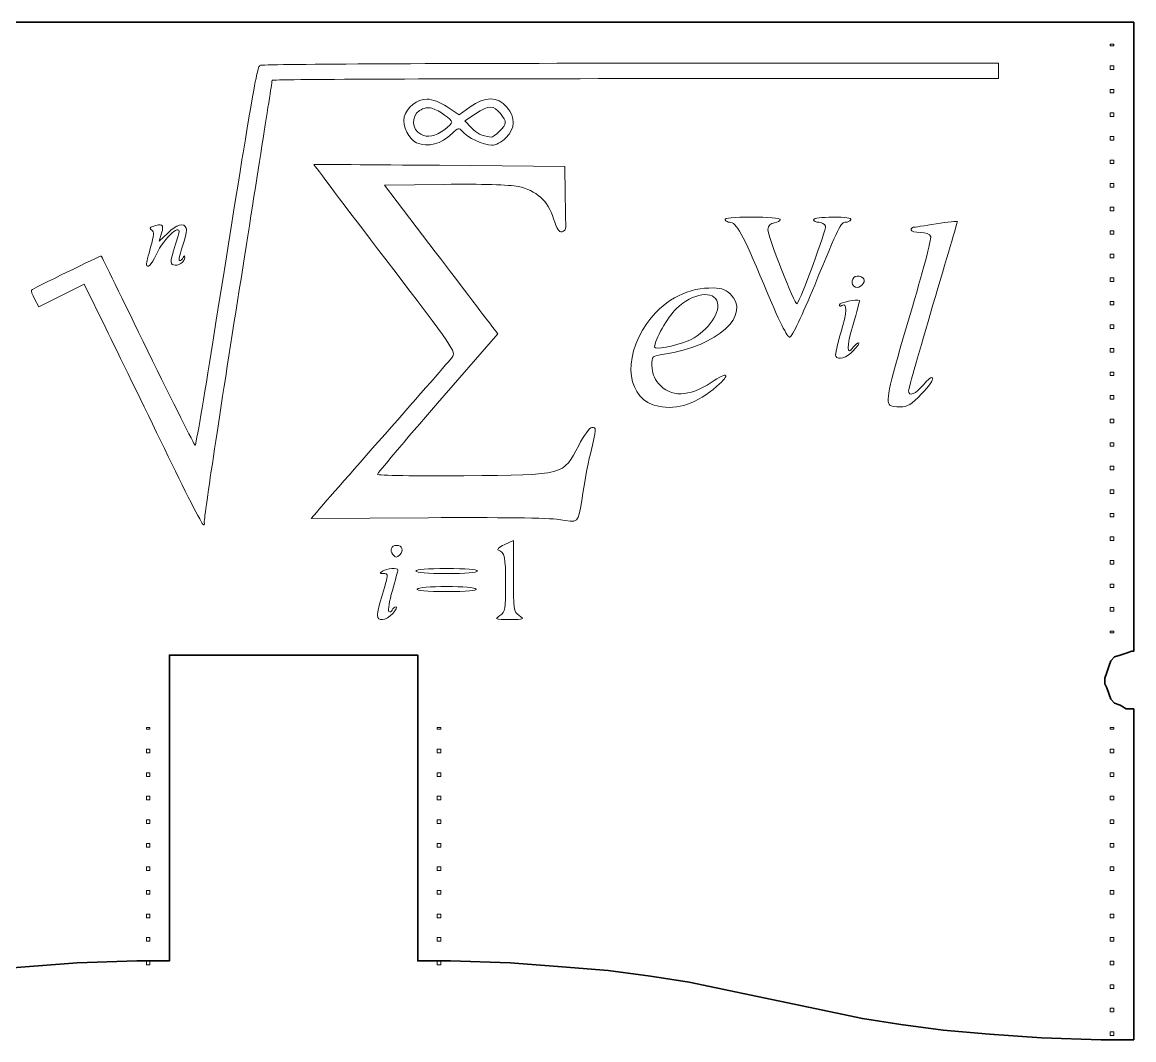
# Model space of a CAD drawing. Header units: inches. Extents: x -34 to 197, y 103 to 243.
# Drawn here: x 44.6 to 197.4, y 103.4 to 243.3 of the extents above; entities that cross this region are included whole.
import ezdxf

# ---------------------------------------------------------------- set-up
doc = ezdxf.new("R2010")
doc.units = ezdxf.units.IN
doc.header["$MEASUREMENT"] = 0
doc.layers.add('Outer Wallet', color=7, linetype='Continuous', true_color=0xffffff)

# ---------------------------------------------------------------- blocks, each defined once
blk = doc.blocks.new('block 2')
at = {"layer": 'Outer Wallet', "color": 1, "lineweight": 9, "true_color": 0xff0000}
for points in [[(-30.3, 240.09), (-30.8, 240.09), (-30.8, 240.34), (-30.3, 240.34), (-30.3, 240.09)], [(194.68, 240.09), (194.18, 240.09), (194.18, 240.34), (194.68, 240.34), (194.68, 240.09)], [(-30.3, 236.85), (-30.8, 236.85), (-30.8, 237.35), (-30.3, 237.35), (-30.3, 236.85)], [(194.68, 236.85), (194.18, 236.85), (194.18, 237.35), (194.68, 237.35), (194.68, 236.85)], [(-30.3, 233.61), (-30.8, 233.61), (-30.8, 234.11), (-30.3, 234.11), (-30.3, 233.61)], [(194.68, 233.61), (194.18, 233.61), (194.18, 234.11), (194.68, 234.11), (194.68, 233.61)], [(-30.3, 230.37), (-30.8, 230.37), (-30.8, 230.87), (-30.3, 230.87), (-30.3, 230.37)], [(194.68, 230.37), (194.18, 230.37), (194.18, 230.87), (194.68, 230.87), (194.68, 230.37)], [(-30.3, 227.13), (-30.8, 227.13), (-30.8, 227.63), (-30.3, 227.63), (-30.3, 227.13)], [(194.68, 227.13), (194.18, 227.13), (194.18, 227.63), (194.68, 227.63), (194.68, 227.13)], [(-30.3, 223.89), (-30.8, 223.89), (-30.8, 224.39), (-30.3, 224.39), (-30.3, 223.89)], [(194.68, 223.89), (194.18, 223.89), (194.18, 224.39), (194.68, 224.39), (194.68, 223.89)], [(-30.3, 220.65), (-30.8, 220.65), (-30.8, 221.15), (-30.3, 221.15), (-30.3, 220.65)], [(194.68, 220.65), (194.18, 220.65), (194.18, 221.15), (194.68, 221.15), (194.68, 220.65)], [(-30.3, 217.41), (-30.8, 217.41), (-30.8, 217.91), (-30.3, 217.91), (-30.3, 217.41)], [(194.68, 217.41), (194.18, 217.41), (194.18, 217.91), (194.68, 217.91), (194.68, 217.41)], [(-30.3, 214.17), (-30.8, 214.17), (-30.8, 214.67), (-30.3, 214.67), (-30.3, 214.17)], [(194.68, 214.17), (194.18, 214.17), (194.18, 214.67), (194.68, 214.67), (194.68, 214.17)], [(-30.3, 210.93), (-30.8, 210.93), (-30.8, 211.43), (-30.3, 211.43), (-30.3, 210.93)], [(194.68, 210.93), (194.18, 210.93), (194.18, 211.43), (194.68, 211.43), (194.68, 210.93)], [(-30.3, 207.69), (-30.8, 207.69), (-30.8, 208.19), (-30.3, 208.19), (-30.3, 207.69)], [(194.68, 207.69), (194.18, 207.69), (194.18, 208.19), (194.68, 208.19), (194.68, 207.69)], [(-30.3, 204.45), (-30.8, 204.45), (-30.8, 204.95), (-30.3, 204.95), (-30.3, 204.45)], [(194.68, 204.45), (194.18, 204.45), (194.18, 204.95), (194.68, 204.95), (194.68, 204.45)], [(-30.3, 201.21), (-30.8, 201.21), (-30.8, 201.71), (-30.3, 201.71), (-30.3, 201.21)], [(194.68, 201.21), (194.18, 201.21), (194.18, 201.71), (194.68, 201.71), (194.68, 201.21)], [(-30.3, 197.97), (-30.8, 197.97), (-30.8, 198.47), (-30.3, 198.47), (-30.3, 197.97)], [(194.68, 197.97), (194.18, 197.97), (194.18, 198.47), (194.68, 198.47), (194.68, 197.97)], [(-30.3, 194.73), (-30.8, 194.73), (-30.8, 195.23), (-30.3, 195.23), (-30.3, 194.73)], [(194.68, 194.73), (194.18, 194.73), (194.18, 195.23), (194.68, 195.23), (194.68, 194.73)], [(-30.3, 191.49), (-30.8, 191.49), (-30.8, 191.99), (-30.3, 191.99), (-30.3, 191.49)], [(194.68, 191.49), (194.18, 191.49), (194.18, 191.99), (194.68, 191.99), (194.68, 191.49)], [(-30.3, 188.25), (-30.8, 188.25), (-30.8, 188.75), (-30.3, 188.75), (-30.3, 188.25)], [(194.68, 188.25), (194.18, 188.25), (194.18, 188.75), (194.68, 188.75), (194.68, 188.25)], [(-30.3, 185.01), (-30.8, 185.01), (-30.8, 185.51), (-30.3, 185.51), (-30.3, 185.01)], [(194.68, 185.01), (194.18, 185.01), (194.18, 185.51), (194.68, 185.51), (194.68, 185.01)], [(-30.3, 181.77), (-30.8, 181.77), (-30.8, 182.27), (-30.3, 182.27), (-30.3, 181.77)], [(194.68, 181.77), (194.18, 181.77), (194.18, 182.27), (194.68, 182.27), (194.68, 181.77)], [(-30.3, 178.53), (-30.8, 178.53), (-30.8, 179.03), (-30.3, 179.03), (-30.3, 178.53)], [(194.68, 178.53), (194.18, 178.53), (194.18, 179.03), (194.68, 179.03), (194.68, 178.53)], [(-30.3, 175.29), (-30.8, 175.29), (-30.8, 175.79), (-30.3, 175.79), (-30.3, 175.29)], [(194.68, 175.29), (194.18, 175.29), (194.18, 175.79), (194.68, 175.79), (194.68, 175.29)], [(-30.3, 172.05), (-30.8, 172.05), (-30.8, 172.55), (-30.3, 172.55), (-30.3, 172.05)], [(194.68, 172.05), (194.18, 172.05), (194.18, 172.55), (194.68, 172.55), (194.68, 172.05)], [(-30.3, 168.81), (-30.8, 168.81), (-30.8, 169.31), (-30.3, 169.31), (-30.3, 168.81)], [(194.68, 168.81), (194.18, 168.81), (194.18, 169.31), (194.68, 169.31), (194.68, 168.81)], [(-30.3, 165.57), (-30.8, 165.57), (-30.8, 166.07), (-30.3, 166.07), (-30.3, 165.57)], [(194.68, 165.57), (194.18, 165.57), (194.18, 166.07), (194.68, 166.07), (194.68, 165.57)], [(-30.3, 162.33), (-30.8, 162.33), (-30.8, 162.83), (-30.3, 162.83), (-30.3, 162.33)], [(194.68, 162.33), (194.18, 162.33), (194.18, 162.83), (194.68, 162.83), (194.68, 162.33)], [(-30.3, 159.34), (-30.8, 159.34), (-30.8, 159.59), (-30.3, 159.59), (-30.3, 159.34)], [(194.68, 159.34), (194.18, 159.34), (194.18, 159.59), (194.68, 159.59), (194.68, 159.34)], [(-30.3, 146.09), (-30.8, 146.09), (-30.8, 146.34), (-30.3, 146.34), (-30.3, 146.09)], [(62.2, 146.09), (61.7, 146.09), (61.7, 146.34), (62.2, 146.34), (62.2, 146.09)], [(102.18, 146.09), (101.68, 146.09), (101.68, 146.34), (102.18, 146.34), (102.18, 146.09)], [(194.68, 146.09), (194.18, 146.09), (194.18, 146.34), (194.68, 146.34), (194.68, 146.09)], [(-30.3, 142.85), (-30.8, 142.85), (-30.8, 143.35), (-30.3, 143.35), (-30.3, 142.85)], [(62.2, 142.85), (61.7, 142.85), (61.7, 143.35), (62.2, 143.35), (62.2, 142.85)], [(102.18, 142.85), (101.68, 142.85), (101.68, 143.35), (102.18, 143.35), (102.18, 142.85)], [(194.68, 142.85), (194.18, 142.85), (194.18, 143.35), (194.68, 143.35), (194.68, 142.85)], [(-30.3, 139.61), (-30.8, 139.61), (-30.8, 140.11), (-30.3, 140.11), (-30.3, 139.61)], [(62.2, 139.61), (61.7, 139.61), (61.7, 140.11), (62.2, 140.11), (62.2, 139.61)], [(102.18, 139.61), (101.68, 139.61), (101.68, 140.11), (102.18, 140.11), (102.18, 139.61)], [(194.68, 139.61), (194.18, 139.61), (194.18, 140.11), (194.68, 140.11), (194.68, 139.61)], [(-30.3, 136.37), (-30.8, 136.37), (-30.8, 136.87), (-30.3, 136.87), (-30.3, 136.37)], [(62.2, 136.37), (61.7, 136.37), (61.7, 136.87), (62.2, 136.87), (62.2, 136.37)], [(102.18, 136.37), (101.68, 136.37), (101.68, 136.87), (102.18, 136.87), (102.18, 136.37)], [(194.68, 136.37), (194.18, 136.37), (194.18, 136.87), (194.68, 136.87), (194.68, 136.37)], [(-30.3, 133.13), (-30.8, 133.13), (-30.8, 133.63), (-30.3, 133.63), (-30.3, 133.13)], [(62.2, 133.13), (61.7, 133.13), (61.7, 133.63), (62.2, 133.63), (62.2, 133.13)], [(102.18, 133.13), (101.68, 133.13), (101.68, 133.63), (102.18, 133.63), (102.18, 133.13)], [(194.68, 133.13), (194.18, 133.13), (194.18, 133.63), (194.68, 133.63), (194.68, 133.13)], [(-30.3, 129.89), (-30.8, 129.89), (-30.8, 130.39), (-30.3, 130.39), (-30.3, 129.89)], [(62.2, 129.89), (61.7, 129.89), (61.7, 130.39), (62.2, 130.39), (62.2, 129.89)], [(102.18, 129.89), (101.68, 129.89), (101.68, 130.39), (102.18, 130.39), (102.18, 129.89)], [(194.68, 129.89), (194.18, 129.89), (194.18, 130.39), (194.68, 130.39), (194.68, 129.89)], [(-30.3, 126.65), (-30.8, 126.65), (-30.8, 127.15), (-30.3, 127.15), (-30.3, 126.65)], [(62.2, 126.65), (61.7, 126.65), (61.7, 127.15), (62.2, 127.15), (62.2, 126.65)], [(102.18, 126.65), (101.68, 126.65), (101.68, 127.15), (102.18, 127.15), (102.18, 126.65)], [(194.68, 126.65), (194.18, 126.65), (194.18, 127.15), (194.68, 127.15), (194.68, 126.65)], [(-30.3, 123.41), (-30.8, 123.41), (-30.8, 123.91), (-30.3, 123.91), (-30.3, 123.41)], [(62.2, 123.41), (61.7, 123.41), (61.7, 123.91), (62.2, 123.91), (62.2, 123.41)], [(102.18, 123.41), (101.68, 123.41), (101.68, 123.91), (102.18, 123.91), (102.18, 123.41)], [(194.68, 123.41), (194.18, 123.41), (194.18, 123.91), (194.68, 123.91), (194.68, 123.41)], [(-30.3, 120.17), (-30.8, 120.17), (-30.8, 120.67), (-30.3, 120.67), (-30.3, 120.17)], [(62.2, 120.17), (61.7, 120.17), (61.7, 120.67), (62.2, 120.67), (62.2, 120.17)], [(102.18, 120.17), (101.68, 120.17), (101.68, 120.67), (102.18, 120.67), (102.18, 120.17)], [(194.68, 120.17), (194.18, 120.17), (194.18, 120.67), (194.68, 120.67), (194.68, 120.17)], [(-30.3, 116.93), (-30.8, 116.93), (-30.8, 117.43), (-30.3, 117.43), (-30.3, 116.93)], [(62.2, 116.93), (61.7, 116.93), (61.7, 117.43), (62.2, 117.43), (62.2, 116.93)], [(102.18, 116.93), (101.68, 116.93), (101.68, 117.43), (102.18, 117.43), (102.18, 116.93)], [(194.68, 116.93), (194.18, 116.93), (194.18, 117.43), (194.68, 117.43), (194.68, 116.93)], [(-30.3, 113.69), (-30.8, 113.69), (-30.8, 114.19), (-30.3, 114.19), (-30.3, 113.69)], [(62.2, 113.69), (61.7, 113.69), (61.7, 114.19), (62.2, 114.19), (62.2, 113.69)], [(102.18, 113.69), (101.68, 113.69), (101.68, 114.19), (102.18, 114.19), (102.18, 113.69)], [(194.68, 113.69), (194.18, 113.69), (194.18, 114.19), (194.68, 114.19), (194.68, 113.69)], [(-30.3, 110.45), (-30.8, 110.45), (-30.8, 110.95), (-30.3, 110.95), (-30.3, 110.45)], [(194.68, 110.45), (194.18, 110.45), (194.18, 110.95), (194.68, 110.95), (194.68, 110.45)], [(-30.3, 107.21), (-30.8, 107.21), (-30.8, 107.71), (-30.3, 107.71), (-30.3, 107.21)], [(194.68, 107.21), (194.18, 107.21), (194.18, 107.71), (194.68, 107.71), (194.68, 107.21)], [(-30.3, 103.97), (-30.8, 103.97), (-30.8, 104.47), (-30.3, 104.47), (-30.3, 103.97)], [(194.68, 103.97), (194.18, 103.97), (194.18, 104.47), (194.68, 104.47), (194.68, 103.97)]]:
    blk.add_lwpolyline(points, dxfattribs=at)

msp = doc.modelspace()

# ---------------------------------------------------------------- linework, layer by layer
at = {"layer": 'Outer Wallet', "color": 1, "lineweight": 35, "true_color": 0xff0000}
for points in [[(-33.55, 243.34), (197.43, 243.34)], [(197.43, 243.34), (197.43, 156.82), (197.17, 156.82), (196.37, 156.56), (195.58, 156.3), (194.79, 156.03), (194.26, 155.5), (193.99, 154.71), (193.73, 153.91), (193.46, 153.12), (193.46, 152.33), (193.73, 151.8), (193.99, 151), (194.26, 150.21), (194.79, 149.68), (195.58, 149.42), (196.37, 148.89), (197.17, 148.89), (197.43, 148.89), (197.43, 103.38), (192.93, 103.38), (184.73, 103.64), (177.59, 104.17), (171.24, 104.7), (165.42, 105.5), (160.13, 106.29), (152.72, 107.88), (143.72, 109.73), (136.31, 111.32), (131.02, 112.11), (125.2, 112.9), (118.85, 113.43), (111.71, 113.96), (103.51, 114.23), (99.01, 114.23), (99.01, 156.3), (64.88, 156.3), (64.88, 114.23), (60.38, 114.23), (52.18, 113.96), (45.03, 113.43), (38.68, 112.9)]]:
    msp.add_lwpolyline(points, dxfattribs=at)
at = {"layer": 'Outer Wallet', "color": 7, "lineweight": 9, "true_color": 0xffffff}
for points, knots in [([(64.18, 184.7), (61.39, 190.47), (57.77, 197.92), (56.13, 201.26), (56.13, 201.26), (53.16, 207.33), (53.16, 207.33), (53.16, 207.33), (50.03, 205.76), (50.03, 205.76), (50.03, 205.76), (46.91, 204.19), (46.91, 204.19), (46.91, 204.19), (46.34, 205.28), (46.34, 205.28), (46.03, 205.88), (45.83, 206.42), (45.89, 206.47), (46.2, 206.75), (55.44, 211.27), (55.51, 211.18), (55.56, 211.12), (58.44, 205.23), (61.91, 198.1), (65.38, 190.97), (68.31, 185.14), (68.41, 185.14), (68.51, 185.14), (69.61, 191.53), (70.84, 199.34), (76.09, 232.47), (76.88, 237.14), (77.32, 237.41), (77.56, 237.56), (100.5, 237.69), (128.29, 237.7), (128.29, 237.7), (178.83, 237.7), (178.83, 237.7), (178.83, 237.7), (178.83, 236.64), (178.83, 236.64), (178.83, 236.64), (178.83, 235.58), (178.83, 235.58), (178.83, 235.58), (128.91, 235.58), (128.91, 235.58), (101.46, 235.58), (78.99, 235.48), (78.99, 235.36), (78.99, 235.23), (76.85, 221.57), (74.23, 204.99), (71.61, 188.41), (69.55, 174.7), (69.66, 174.52), (69.77, 174.35), (69.72, 174.2), (69.55, 174.2), (69.38, 174.2), (66.96, 178.92), (64.18, 184.7), (64.18, 184.7), (64.18, 184.7), (64.18, 184.7)], [0, 0, 0, 0, 1, 1, 1, 2, 2, 2, 3, 3, 3, 4, 4, 4, 5, 5, 5, 6, 6, 6, 7, 7, 7, 8, 8, 8, 9, 9, 9, 10, 10, 10, 11, 11, 11, 12, 12, 12, 13, 13, 13, 14, 14, 14, 15, 15, 15, 16, 16, 16, 17, 17, 17, 18, 18, 18, 19, 19, 19, 20, 20, 20, 21, 21, 21, 22, 22, 22, 22]), ([(98.85, 226.77), (97.76, 227.21), (96.89, 229.05), (97.16, 230.31), (97.46, 231.65), (98.9, 232.76), (100.32, 232.76), (100.99, 232.76), (102.11, 232.32), (103.07, 231.69), (103.07, 231.69), (104.7, 230.61), (104.7, 230.61), (104.7, 230.61), (106.19, 231.69), (106.19, 231.69), (108.23, 233.17), (109.99, 233.17), (111.24, 231.68), (112.48, 230.21), (112.44, 228.76), (111.12, 227.44), (110.51, 226.83), (109.72, 226.41), (109.17, 226.41), (108.1, 226.41), (105.8, 227.51), (105.11, 228.34), (104.68, 228.86), (104.55, 228.83), (103.72, 228.04), (102.19, 226.57), (100.46, 226.12), (98.85, 226.77), (98.85, 226.77), (98.85, 226.77), (98.85, 226.77)], [0, 0, 0, 0, 1, 1, 1, 2, 2, 2, 3, 3, 3, 4, 4, 4, 5, 5, 5, 6, 6, 6, 7, 7, 7, 8, 8, 8, 9, 9, 9, 10, 10, 10, 11, 11, 11, 12, 12, 12, 12]), ([(102.72, 228.6), (103.25, 228.97), (103.69, 229.42), (103.69, 229.59), (103.69, 229.99), (101.97, 231.19), (100.93, 231.51), (100.41, 231.67), (99.81, 231.56), (99.24, 231.18), (98.05, 230.4), (98.17, 228.57), (99.45, 227.93), (100.45, 227.43), (101.3, 227.6), (102.72, 228.6), (102.72, 228.6), (102.72, 228.6), (102.72, 228.6)], [0, 0, 0, 0, 1, 1, 1, 2, 2, 2, 3, 3, 3, 4, 4, 4, 5, 5, 5, 6, 6, 6, 6]), ([(110.23, 228.34), (111.28, 229.39), (111.29, 229.59), (110.36, 230.77), (109.44, 231.95), (108.78, 231.94), (106.94, 230.75), (106.94, 230.75), (105.46, 229.79), (105.46, 229.79), (105.46, 229.79), (106.39, 228.82), (106.39, 228.82), (107.19, 227.99), (107.65, 227.76), (109.08, 227.52), (109.24, 227.49), (109.75, 227.86), (110.23, 228.34), (110.23, 228.34), (110.23, 228.34), (110.23, 228.34)], [0, 0, 0, 0, 1, 1, 1, 2, 2, 2, 3, 3, 3, 4, 4, 4, 5, 5, 5, 6, 6, 6, 7, 7, 7, 7]), ([(118.35, 174.96), (117.35, 175.15), (109.75, 175.25), (100.49, 175.19), (100.49, 175.19), (84.37, 175.08), (84.37, 175.08), (84.37, 175.08), (85.12, 175.97), (85.12, 175.97), (85.53, 176.46), (89.76, 181.28), (94.51, 186.68), (99.27, 192.09), (103.42, 196.85), (103.74, 197.26), (104.3, 197.99), (104.03, 198.38), (94.49, 210.88), (89.09, 217.95), (84.7, 223.76), (84.74, 223.77), (84.78, 223.79), (92.55, 223.74), (102.01, 223.66), (102.01, 223.66), (119.21, 223.51), (119.21, 223.51), (119.21, 223.51), (119.27, 219.67), (119.27, 219.67), (119.3, 217.56), (119.34, 215.55), (119.36, 215.22), (119.37, 214.88), (119.14, 214.56), (118.84, 214.5), (118.45, 214.42), (118.11, 214.95), (117.68, 216.32), (116.9, 218.8), (115.33, 220.22), (112.79, 220.74), (111.65, 220.98), (107.7, 221.1), (102.67, 221.04), (102.67, 221.04), (94.43, 220.94), (94.43, 220.94), (94.43, 220.94), (101.41, 211.77), (101.41, 211.77), (105.25, 206.73), (108.75, 202.12), (109.2, 201.53), (109.2, 201.53), (110, 200.47), (110, 200.47), (110, 200.47), (101.73, 190.95), (101.73, 190.95), (97.19, 185.72), (93.46, 181.3), (93.46, 181.15), (93.46, 180.99), (98.81, 180.91), (105.36, 180.97), (119.44, 181.1), (118.93, 180.97), (121.13, 185.14), (121.84, 186.5), (122.65, 187.61), (122.93, 187.61), (123.58, 187.61), (123.58, 187.53), (122.74, 183.99), (122.35, 182.36), (121.83, 179.61), (121.59, 177.88), (121.09, 174.39), (121.13, 174.42), (118.35, 174.96), (118.35, 174.96), (118.35, 174.96), (118.35, 174.96)], [0, 0, 0, 0, 1, 1, 1, 2, 2, 2, 3, 3, 3, 4, 4, 4, 5, 5, 5, 6, 6, 6, 7, 7, 7, 8, 8, 8, 9, 9, 9, 10, 10, 10, 11, 11, 11, 12, 12, 12, 13, 13, 13, 14, 14, 14, 15, 15, 15, 16, 16, 16, 17, 17, 17, 18, 18, 18, 19, 19, 19, 20, 20, 20, 21, 21, 21, 22, 22, 22, 23, 23, 23, 24, 24, 24, 25, 25, 25, 26, 26, 26, 27, 27, 27, 28, 28, 28, 28]), ([(61.71, 210.07), (61.71, 210.21), (61.97, 211.25), (62.29, 212.4), (62.75, 214.03), (62.78, 214.54), (62.44, 214.75), (62.11, 214.96), (62.15, 215.08), (62.59, 215.25), (63.86, 215.74), (64.14, 215.54), (63.8, 214.35), (63.8, 214.35), (63.48, 213.23), (63.48, 213.23), (63.48, 213.23), (64.64, 214.35), (64.64, 214.35), (65.84, 215.52), (66.9, 215.8), (67.19, 215.02), (67.29, 214.78), (67.05, 213.66), (66.67, 212.55), (66.29, 211.44), (66.11, 210.54), (66.28, 210.54), (66.45, 210.54), (66.67, 210.74), (66.76, 210.98), (66.88, 211.25), (66.95, 211.27), (66.97, 211.02), (67.01, 210.42), (66.02, 209.73), (65.43, 209.95), (64.89, 210.16), (64.94, 210.44), (66.08, 213.98), (66.76, 216.07), (64.16, 213.81), (63.05, 211.33), (62.47, 210.04), (61.71, 209.32), (61.71, 210.07), (61.71, 210.07), (61.71, 210.07), (61.71, 210.07)], [0, 0, 0, 0, 1, 1, 1, 2, 2, 2, 3, 3, 3, 4, 4, 4, 5, 5, 5, 6, 6, 6, 7, 7, 7, 8, 8, 8, 9, 9, 9, 10, 10, 10, 11, 11, 11, 12, 12, 12, 13, 13, 13, 14, 14, 14, 15, 15, 15, 16, 16, 16, 16]), ([(146.56, 207.33), (143.66, 214.29), (142.81, 215.83), (141.87, 215.83), (141.65, 215.83), (141.38, 215.99), (141.26, 216.18), (141.12, 216.41), (142.43, 216.53), (144.94, 216.53), (147.11, 216.53), (148.84, 216.39), (148.84, 216.21), (148.84, 216.03), (148.49, 215.83), (148.05, 215.76), (147.53, 215.69), (147.21, 215.37), (147.14, 214.83), (147.04, 214.11), (150.87, 204.33), (151.14, 204.61), (151.63, 205.12), (155.22, 214.9), (155.06, 215.3), (154.95, 215.59), (154.54, 215.83), (154.14, 215.83), (153.75, 215.83), (153.43, 215.99), (153.43, 216.18), (153.43, 216.39), (154.55, 216.53), (156.09, 216.53), (157.78, 216.53), (158.68, 216.4), (158.54, 216.18), (158.42, 215.99), (158.1, 215.83), (157.83, 215.83), (157.16, 215.83), (156.89, 215.29), (153.57, 207.19), (151.88, 203.07), (150.46, 200.09), (150.17, 200.03), (149.8, 199.95), (148.76, 202.07), (146.56, 207.33)], [0, 0, 0, 0, 1, 1, 1, 2, 2, 2, 3, 3, 3, 4, 4, 4, 5, 5, 5, 6, 6, 6, 7, 7, 7, 8, 8, 8, 9, 9, 9, 10, 10, 10, 11, 11, 11, 12, 12, 12, 13, 13, 13, 14, 14, 14, 15, 15, 15, 16, 16, 16, 16]), ([(163.89, 190.66), (163.32, 191.24), (163.85, 193.63), (166.7, 203.16), (168.37, 208.76), (169.64, 213.59), (169.53, 213.88), (169.4, 214.22), (168.87, 214.42), (168.08, 214.42), (167.39, 214.42), (166.83, 214.58), (166.83, 214.77), (166.83, 214.96), (166.95, 215.13), (167.1, 215.13), (167.24, 215.13), (168.67, 215.35), (170.27, 215.61), (171.87, 215.87), (173.18, 216.01), (173.18, 215.92), (173.18, 215.83), (171.68, 210.68), (169.83, 204.47), (167.99, 198.25), (166.48, 192.95), (166.48, 192.68), (166.48, 191.79), (167.46, 192.18), (168.51, 193.48), (169.13, 194.26), (169.64, 194.62), (169.78, 194.39), (169.91, 194.18), (169.23, 193.21), (168.27, 192.22), (166.85, 190.76), (166.3, 190.43), (165.33, 190.43), (164.67, 190.43), (164.02, 190.53), (163.89, 190.66)], [0, 0, 0, 0, 1, 1, 1, 2, 2, 2, 3, 3, 3, 4, 4, 4, 5, 5, 5, 6, 6, 6, 7, 7, 7, 8, 8, 8, 9, 9, 9, 10, 10, 10, 11, 11, 11, 12, 12, 12, 13, 13, 13, 14, 14, 14, 14]), ([(159.16, 206.9), (158.43, 207.17), (158.63, 208.42), (159.4, 208.42), (159.78, 208.42), (160.2, 208.25), (160.33, 208.03), (160.63, 207.54), (159.75, 206.69), (159.16, 206.9)], [0, 0, 0, 0, 1, 1, 1, 2, 2, 2, 3, 3, 3, 3]), ([(132.1, 190.51), (127.78, 191.42), (127.03, 196.85), (130.51, 201.92), (132.54, 204.86), (135.77, 206.71), (139.03, 206.78), (140.7, 206.82), (141.18, 206.68), (141.94, 205.97), (144.98, 203.12), (140.21, 198.75), (132.88, 197.69), (131.21, 197.44), (131.2, 197.43), (131.2, 196.08), (131.2, 195.14), (131.48, 194.39), (132.09, 193.66), (133.73, 191.71), (136.32, 191.76), (139.35, 193.8), (141.65, 195.35), (142.1, 195.02), (140.11, 193.26), (137.49, 190.92), (134.69, 189.96), (132.1, 190.51)], [0, 0, 0, 0, 1, 1, 1, 2, 2, 2, 3, 3, 3, 4, 4, 4, 5, 5, 5, 6, 6, 6, 7, 7, 7, 8, 8, 8, 9, 9, 9, 9]), ([(136.16, 199.52), (138.5, 200.46), (140.61, 203.19), (140.22, 204.75), (139.77, 206.55), (136.81, 206.13), (134.55, 203.94), (133.34, 202.76), (131.57, 199.64), (131.56, 198.66), (131.56, 198.24), (134.22, 198.73), (136.16, 199.52)], [0, 0, 0, 0, 1, 1, 1, 2, 2, 2, 3, 3, 3, 4, 4, 4, 4]), ([(156.46, 197.43), (156.36, 197.6), (156.68, 199.04), (157.17, 200.64), (158.02, 203.42), (158.08, 204.84), (157.31, 204.36), (157.12, 204.24), (156.96, 204.3), (156.96, 204.48), (156.96, 204.77), (159.42, 205.29), (159.71, 205.06), (159.77, 205.01), (159.38, 203.53), (158.85, 201.76), (157.93, 198.66), (157.93, 197.34), (158.88, 198.63), (159.12, 198.97), (159.46, 199.25), (159.62, 199.25), (159.78, 199.25), (159.45, 198.77), (158.9, 198.19), (157.91, 197.16), (156.83, 196.82), (156.46, 197.43), (156.46, 197.43), (156.46, 197.43), (156.46, 197.43)], [0, 0, 0, 0, 1, 1, 1, 2, 2, 2, 3, 3, 3, 4, 4, 4, 5, 5, 5, 6, 6, 6, 7, 7, 7, 8, 8, 8, 9, 9, 9, 10, 10, 10, 10]), ([(95.6, 170.11), (95.1, 170.71), (95.37, 171.38), (96.1, 171.38), (96.87, 171.38), (97.12, 170.66), (96.55, 170.09), (96.1, 169.64), (95.99, 169.65), (95.6, 170.11)], [0, 0, 0, 0, 1, 1, 1, 2, 2, 2, 3, 3, 3, 3]), ([(110.3, 161.74), (111.04, 162.25), (111.09, 162.55), (111.09, 166.04), (111.08, 169.82), (110.95, 170.44), (110.1, 170.72), (109.83, 170.8), (110.18, 171.13), (110.89, 171.47), (110.89, 171.47), (112.15, 172.07), (112.15, 172.07), (112.15, 172.07), (112.15, 167.18), (112.15, 167.18), (112.15, 162.51), (112.19, 162.27), (112.95, 161.74), (113.71, 161.21), (113.65, 161.18), (111.62, 161.18), (109.6, 161.18), (109.54, 161.21), (110.3, 161.74), (110.3, 161.74), (110.3, 161.74), (110.3, 161.74)], [0, 0, 0, 0, 1, 1, 1, 2, 2, 2, 3, 3, 3, 4, 4, 4, 5, 5, 5, 6, 6, 6, 7, 7, 7, 8, 8, 8, 9, 9, 9, 9]), ([(93.46, 161.77), (93.46, 162.1), (93.78, 163.41), (94.16, 164.68), (95.01, 167.47), (95.02, 167.5), (94.25, 167.5), (93.72, 167.51), (93.71, 167.56), (94.16, 167.85), (94.74, 168.22), (96.28, 168.33), (96.28, 168), (96.28, 167.88), (95.94, 166.61), (95.52, 165.17), (95.1, 163.73), (94.88, 162.43), (95.04, 162.29), (95.19, 162.15), (95.39, 162.23), (95.47, 162.47), (95.56, 162.71), (95.8, 162.91), (96.02, 162.91), (96.23, 162.91), (96.03, 162.51), (95.57, 162.03), (94.61, 161), (93.45, 160.86), (93.46, 161.77), (93.46, 161.77), (93.46, 161.77), (93.46, 161.77)], [0, 0, 0, 0, 1, 1, 1, 2, 2, 2, 3, 3, 3, 4, 4, 4, 5, 5, 5, 6, 6, 6, 7, 7, 7, 8, 8, 8, 9, 9, 9, 10, 10, 10, 11, 11, 11, 11]), ([(98.75, 167.85), (98.75, 168.07), (100.39, 168.2), (102.98, 168.2), (105.57, 168.2), (107.21, 168.07), (107.21, 167.85), (107.21, 167.64), (105.57, 167.5), (102.98, 167.5), (100.39, 167.5), (98.75, 167.64), (98.75, 167.85), (98.75, 167.85), (98.75, 167.85), (98.75, 167.85)], [0, 0, 0, 0, 1, 1, 1, 2, 2, 2, 3, 3, 3, 4, 4, 4, 5, 5, 5, 5]), ([(98.92, 165.38), (99.05, 165.58), (100.8, 165.73), (102.98, 165.73), (105.16, 165.73), (106.91, 165.58), (107.04, 165.38), (107.18, 165.15), (105.74, 165.03), (102.98, 165.03), (100.22, 165.03), (98.78, 165.15), (98.92, 165.38)], [0, 0, 0, 0, 1, 1, 1, 2, 2, 2, 3, 3, 3, 4, 4, 4, 4])]:
    msp.add_open_spline(points, degree=3, knots=knots, dxfattribs=at)

# ---------------------------------------------------------------- block references
at = {"layer": 'Outer Wallet'}
msp.add_blockref('block 2', (0, 0), dxfattribs=at)

doc.saveas('drawing.dxf')
